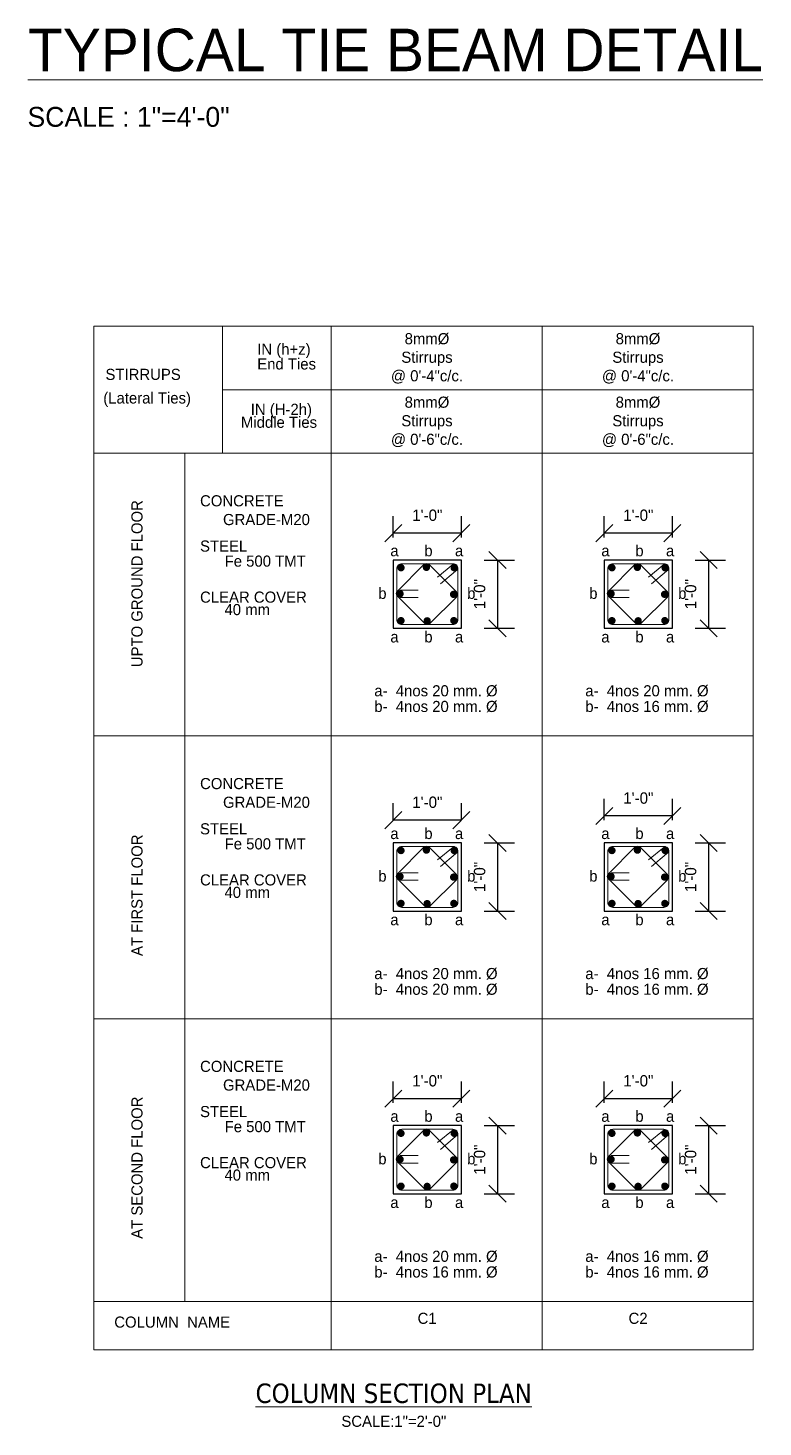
# Model space of a CAD drawing. Header units: inches. Extents: x 28835 to 36795, y -18828 to -9750.
# Drawn here: x 33344.8 to 33474.1, y -10991.1 to -10744.7 of the extents above; entities that cross this region are included whole.
import ezdxf

# ---------------------------------------------------------------- set-up
doc = ezdxf.new("R2010")
doc.units = ezdxf.units.IN
doc.header["$LTSCALE"] = 12
doc.header["$MEASUREMENT"] = 0
for name, color, linetype, lineweight in [('Boarder', 145, 'Continuous', 40), ('brain', 1, 'Continuous', 15), ('dim', 85, 'Continuous', 9), ('ring', 200, 'Continuous', 15), ('Text', 7, 'Continuous', 5), ('Wall', 1, 'Continuous', 30)]:
    doc.layers.add(name, color=color, linetype=linetype, lineweight=lineweight)
doc.styles.add('KBS', font='GOTHIC.TTF')
doc.styles.add('STYLUS', font='stylu.ttf')
doc.styles.add('TAHOMA', font='tahoma.ttf', dxfattribs={"height": 9})
doc.styles.add('Text', font='GOTHIC.TTF', dxfattribs={"height": 6})
doc.dimstyles.new('KBS', dxfattribs={"dimtxt": 3, "dimasz": 3, "dimexe": 3, "dimexo": 4, "dimgap": 2.09, "dimtad": 1, "dimdec": 0, "dimzin": 3, "dimdsep": 46, "dimlunit": 3, "dimtxsty": 'KBS', "dimblk": 'OBLIQUE', "dimcen": 5, "dimaunit": 1, "dimadec": 3, "dimazin": 1, "dimtfac": 1, "dimtdec": 0, "dimtix": 1, "dimtmove": 1, "dimatfit": 3, "dimfxl": 1, "dimtolj": 1, "dimtzin": 0, "dimarcsym": 0})

# ---------------------------------------------------------------- blocks, each defined once
blk = doc.blocks.new('_Oblique')
at = {"color": 0, "linetype": 'ByBlock', "lineweight": -2}
blk.add_line((-0.5, -0.5), (0.5, 0.5), dxfattribs=at)
blk = doc.blocks.new('*D320')
at = {"layer": 'Defpoints', "color": 0, "transparency": 16777216}
for p in [(33421.08, -10838.43), (33421.08, -10850.43), (33427.43, -10850.43)]:
    blk.add_point(p, dxfattribs=at)
at = {"layer": 'Wall', "color": 0, "lineweight": -2, "transparency": 16777216}
for p, q in [((33425.08, -10838.43), (33430.43, -10838.43)), ((33427.43, -10838.43), (33427.43, -10850.43)), ((33425.08, -10850.43), (33430.43, -10850.43))]:
    blk.add_line(p, q, dxfattribs=at)
at = {"layer": 'Wall', "color": 0, "lineweight": -2, "transparency": 16777216, "xscale": 3, "yscale": 3, "zscale": 3}
for p, rotation in [((33427.43, -10838.43), 90), ((33427.43, -10850.43), 270)]:
    blk.add_blockref('_Oblique', p, dxfattribs=dict(at, rotation=rotation))
at = {"layer": 'Wall', "color": 0, "transparency": 16777216, "insert": (33424.29, -10844.43), "char_height": 2, "attachment_point": 5, "rotation": 90, "style": 'KBS'}
blk.add_mtext('\\A1;1\'-0"', dxfattribs=at)
blk = doc.blocks.new('*D321')
at = {"layer": 'Defpoints', "color": 0, "transparency": 16777216}
for p in [(33409.08, -10833.69), (33409.08, -10838.43), (33421.08, -10838.43)]:
    blk.add_point(p, dxfattribs=at)
at = {"layer": 'Wall', "color": 0, "lineweight": -2, "transparency": 16777216}
for p, q in [((33409.08, -10834.43), (33409.08, -10830.69)), ((33421.08, -10834.43), (33421.08, -10830.69)), ((33421.08, -10833.69), (33409.08, -10833.69))]:
    blk.add_line(p, q, dxfattribs=at)
at = {"layer": 'Wall', "color": 0, "lineweight": -2, "transparency": 16777216, "xscale": 3, "yscale": 3, "zscale": 3, "rotation": 180}
blk.add_blockref('_Oblique', (33409.08, -10833.69), dxfattribs=at)
at = {"layer": 'Wall', "color": 0, "lineweight": -2, "transparency": 16777216, "xscale": 3, "yscale": 3, "zscale": 3}
blk.add_blockref('_Oblique', (33421.08, -10833.69), dxfattribs=at)
at = {"layer": 'Wall', "color": 0, "transparency": 16777216, "insert": (33415.08, -10830.55), "char_height": 2, "attachment_point": 5, "style": 'KBS'}
blk.add_mtext('\\A1;1\'-0"', dxfattribs=at)
blk = doc.blocks.new('*D357')
at = {"layer": 'Defpoints', "color": 0, "transparency": 16777216}
for p in [(33421.08, -10888.22), (33421.08, -10900.22), (33427.43, -10900.22)]:
    blk.add_point(p, dxfattribs=at)
at = {"layer": 'Wall', "color": 0, "lineweight": -2, "transparency": 16777216}
for p, q in [((33425.08, -10888.22), (33430.43, -10888.22)), ((33427.43, -10888.22), (33427.43, -10900.22)), ((33425.08, -10900.22), (33430.43, -10900.22))]:
    blk.add_line(p, q, dxfattribs=at)
at = {"layer": 'Wall', "color": 0, "lineweight": -2, "transparency": 16777216, "xscale": 3, "yscale": 3, "zscale": 3}
for p, rotation in [((33427.43, -10888.22), 90), ((33427.43, -10900.22), 270)]:
    blk.add_blockref('_Oblique', p, dxfattribs=dict(at, rotation=rotation))
at = {"layer": 'Wall', "color": 0, "transparency": 16777216, "insert": (33424.29, -10894.22), "char_height": 2, "attachment_point": 5, "rotation": 90, "style": 'KBS'}
blk.add_mtext('\\A1;1\'-0"', dxfattribs=at)
blk = doc.blocks.new('*D358')
at = {"layer": 'Defpoints', "color": 0, "transparency": 16777216}
for p in [(33409.08, -10884.22), (33409.08, -10888.22), (33421.08, -10888.22)]:
    blk.add_point(p, dxfattribs=at)
at = {"layer": 'Wall', "color": 0, "lineweight": -2, "transparency": 16777216}
for p, q in [((33409.08, -10884.22), (33409.08, -10881.22)), ((33421.08, -10884.22), (33421.08, -10881.22)), ((33421.08, -10884.22), (33409.08, -10884.22))]:
    blk.add_line(p, q, dxfattribs=at)
at = {"layer": 'Wall', "color": 0, "lineweight": -2, "transparency": 16777216, "xscale": 3, "yscale": 3, "zscale": 3, "rotation": 180}
blk.add_blockref('_Oblique', (33409.08, -10884.22), dxfattribs=at)
at = {"layer": 'Wall', "color": 0, "lineweight": -2, "transparency": 16777216, "xscale": 3, "yscale": 3, "zscale": 3}
blk.add_blockref('_Oblique', (33421.08, -10884.22), dxfattribs=at)
at = {"layer": 'Wall', "color": 0, "transparency": 16777216, "insert": (33415.08, -10881.08), "char_height": 2, "attachment_point": 5, "style": 'KBS'}
blk.add_mtext('\\A1;1\'-0"', dxfattribs=at)
blk = doc.blocks.new('*D359')
at = {"layer": 'Defpoints', "color": 0, "transparency": 16777216}
for p in [(33421.08, -10938), (33421.08, -10950), (33427.43, -10950)]:
    blk.add_point(p, dxfattribs=at)
at = {"layer": 'Wall', "color": 0, "lineweight": -2, "transparency": 16777216}
for p, q in [((33425.08, -10938), (33430.43, -10938)), ((33427.43, -10938), (33427.43, -10950)), ((33425.08, -10950), (33430.43, -10950))]:
    blk.add_line(p, q, dxfattribs=at)
at = {"layer": 'Wall', "color": 0, "lineweight": -2, "transparency": 16777216, "xscale": 3, "yscale": 3, "zscale": 3}
for p, rotation in [((33427.43, -10938), 90), ((33427.43, -10950), 270)]:
    blk.add_blockref('_Oblique', p, dxfattribs=dict(at, rotation=rotation))
at = {"layer": 'Wall', "color": 0, "transparency": 16777216, "insert": (33424.29, -10944), "char_height": 2, "attachment_point": 5, "rotation": 90, "style": 'KBS'}
blk.add_mtext('\\A1;1\'-0"', dxfattribs=at)
blk = doc.blocks.new('*D360')
at = {"layer": 'Defpoints', "color": 0, "transparency": 16777216}
for p in [(33409.08, -10933.26), (33409.08, -10938), (33421.08, -10938)]:
    blk.add_point(p, dxfattribs=at)
at = {"layer": 'Wall', "color": 0, "lineweight": -2, "transparency": 16777216}
for p, q in [((33409.08, -10934), (33409.08, -10930.26)), ((33421.08, -10934), (33421.08, -10930.26)), ((33421.08, -10933.26), (33409.08, -10933.26))]:
    blk.add_line(p, q, dxfattribs=at)
at = {"layer": 'Wall', "color": 0, "lineweight": -2, "transparency": 16777216, "xscale": 3, "yscale": 3, "zscale": 3, "rotation": 180}
blk.add_blockref('_Oblique', (33409.08, -10933.26), dxfattribs=at)
at = {"layer": 'Wall', "color": 0, "lineweight": -2, "transparency": 16777216, "xscale": 3, "yscale": 3, "zscale": 3}
blk.add_blockref('_Oblique', (33421.08, -10933.26), dxfattribs=at)
at = {"layer": 'Wall', "color": 0, "transparency": 16777216, "insert": (33415.08, -10930.12), "char_height": 2, "attachment_point": 5, "style": 'KBS'}
blk.add_mtext('\\A1;1\'-0"', dxfattribs=at)
blk = doc.blocks.new('*D488')
at = {"layer": 'Defpoints', "color": 0, "transparency": 16777216}
for p in [(33458.2, -10838.43), (33458.2, -10850.43), (33464.55, -10850.43)]:
    blk.add_point(p, dxfattribs=at)
at = {"layer": 'Wall', "color": 0, "lineweight": -2, "transparency": 16777216}
for p, q in [((33462.2, -10838.43), (33467.55, -10838.43)), ((33464.55, -10838.43), (33464.55, -10850.43)), ((33462.2, -10850.43), (33467.55, -10850.43))]:
    blk.add_line(p, q, dxfattribs=at)
at = {"layer": 'Wall', "color": 0, "lineweight": -2, "transparency": 16777216, "xscale": 3, "yscale": 3, "zscale": 3}
for p, rotation in [((33464.55, -10838.43), 90), ((33464.55, -10850.43), 270)]:
    blk.add_blockref('_Oblique', p, dxfattribs=dict(at, rotation=rotation))
at = {"layer": 'Wall', "color": 0, "transparency": 16777216, "insert": (33461.41, -10844.43), "char_height": 2, "attachment_point": 5, "rotation": 90, "style": 'KBS'}
blk.add_mtext('\\A1;1\'-0"', dxfattribs=at)
blk = doc.blocks.new('*D489')
at = {"layer": 'Defpoints', "color": 0, "transparency": 16777216}
for p in [(33446.2, -10833.69), (33446.2, -10838.43), (33458.2, -10838.43)]:
    blk.add_point(p, dxfattribs=at)
at = {"layer": 'Wall', "color": 0, "lineweight": -2, "transparency": 16777216}
for p, q in [((33446.2, -10834.43), (33446.2, -10830.69)), ((33458.2, -10834.43), (33458.2, -10830.69)), ((33458.2, -10833.69), (33446.2, -10833.69))]:
    blk.add_line(p, q, dxfattribs=at)
at = {"layer": 'Wall', "color": 0, "lineweight": -2, "transparency": 16777216, "xscale": 3, "yscale": 3, "zscale": 3, "rotation": 180}
blk.add_blockref('_Oblique', (33446.2, -10833.69), dxfattribs=at)
at = {"layer": 'Wall', "color": 0, "lineweight": -2, "transparency": 16777216, "xscale": 3, "yscale": 3, "zscale": 3}
blk.add_blockref('_Oblique', (33458.2, -10833.69), dxfattribs=at)
at = {"layer": 'Wall', "color": 0, "transparency": 16777216, "insert": (33452.2, -10830.55), "char_height": 2, "attachment_point": 5, "style": 'KBS'}
blk.add_mtext('\\A1;1\'-0"', dxfattribs=at)
blk = doc.blocks.new('*D490')
at = {"layer": 'Defpoints', "color": 0, "transparency": 16777216}
for p in [(33458.2, -10888.22), (33458.2, -10900.22), (33464.55, -10900.22)]:
    blk.add_point(p, dxfattribs=at)
at = {"layer": 'Wall', "color": 0, "lineweight": -2, "transparency": 16777216}
for p, q in [((33462.2, -10888.22), (33467.55, -10888.22)), ((33464.55, -10888.22), (33464.55, -10900.22)), ((33462.2, -10900.22), (33467.55, -10900.22))]:
    blk.add_line(p, q, dxfattribs=at)
at = {"layer": 'Wall', "color": 0, "lineweight": -2, "transparency": 16777216, "xscale": 3, "yscale": 3, "zscale": 3}
for p, rotation in [((33464.55, -10888.22), 90), ((33464.55, -10900.22), 270)]:
    blk.add_blockref('_Oblique', p, dxfattribs=dict(at, rotation=rotation))
at = {"layer": 'Wall', "color": 0, "transparency": 16777216, "insert": (33461.41, -10894.22), "char_height": 2, "attachment_point": 5, "rotation": 90, "style": 'KBS'}
blk.add_mtext('\\A1;1\'-0"', dxfattribs=at)
blk = doc.blocks.new('*D491')
at = {"layer": 'Defpoints', "color": 0, "transparency": 16777216}
for p in [(33446.2, -10883.48), (33446.2, -10888.22), (33458.2, -10888.22)]:
    blk.add_point(p, dxfattribs=at)
at = {"layer": 'Wall', "color": 0, "lineweight": -2, "transparency": 16777216}
for p, q in [((33446.2, -10884.22), (33446.2, -10880.48)), ((33458.2, -10884.22), (33458.2, -10880.48)), ((33458.2, -10883.48), (33446.2, -10883.48))]:
    blk.add_line(p, q, dxfattribs=at)
at = {"layer": 'Wall', "color": 0, "lineweight": -2, "transparency": 16777216, "xscale": 3, "yscale": 3, "zscale": 3, "rotation": 180}
blk.add_blockref('_Oblique', (33446.2, -10883.48), dxfattribs=at)
at = {"layer": 'Wall', "color": 0, "lineweight": -2, "transparency": 16777216, "xscale": 3, "yscale": 3, "zscale": 3}
blk.add_blockref('_Oblique', (33458.2, -10883.48), dxfattribs=at)
at = {"layer": 'Wall', "color": 0, "transparency": 16777216, "insert": (33452.2, -10880.34), "char_height": 2, "attachment_point": 5, "style": 'KBS'}
blk.add_mtext('\\A1;1\'-0"', dxfattribs=at)
blk = doc.blocks.new('*D446')
at = {"layer": 'Defpoints', "color": 0, "transparency": 16777216}
for p in [(33458.2, -10938), (33458.2, -10950), (33464.55, -10950)]:
    blk.add_point(p, dxfattribs=at)
at = {"layer": 'Wall', "color": 0, "lineweight": -2, "transparency": 16777216}
for p, q in [((33462.2, -10938), (33467.55, -10938)), ((33464.55, -10938), (33464.55, -10950)), ((33462.2, -10950), (33467.55, -10950))]:
    blk.add_line(p, q, dxfattribs=at)
at = {"layer": 'Wall', "color": 0, "lineweight": -2, "transparency": 16777216, "xscale": 3, "yscale": 3, "zscale": 3}
for p, rotation in [((33464.55, -10938), 90), ((33464.55, -10950), 270)]:
    blk.add_blockref('_Oblique', p, dxfattribs=dict(at, rotation=rotation))
at = {"layer": 'Wall', "color": 0, "transparency": 16777216, "insert": (33461.41, -10944), "char_height": 2, "attachment_point": 5, "rotation": 90, "style": 'KBS'}
blk.add_mtext('\\A1;1\'-0"', dxfattribs=at)
blk = doc.blocks.new('*D447')
at = {"layer": 'Defpoints', "color": 0, "transparency": 16777216}
for p in [(33446.2, -10933.26), (33446.2, -10938), (33458.2, -10938)]:
    blk.add_point(p, dxfattribs=at)
at = {"layer": 'Wall', "color": 0, "lineweight": -2, "transparency": 16777216}
for p, q in [((33446.2, -10934), (33446.2, -10930.26)), ((33458.2, -10934), (33458.2, -10930.26)), ((33458.2, -10933.26), (33446.2, -10933.26))]:
    blk.add_line(p, q, dxfattribs=at)
at = {"layer": 'Wall', "color": 0, "lineweight": -2, "transparency": 16777216, "xscale": 3, "yscale": 3, "zscale": 3, "rotation": 180}
blk.add_blockref('_Oblique', (33446.2, -10933.26), dxfattribs=at)
at = {"layer": 'Wall', "color": 0, "lineweight": -2, "transparency": 16777216, "xscale": 3, "yscale": 3, "zscale": 3}
blk.add_blockref('_Oblique', (33458.2, -10933.26), dxfattribs=at)
at = {"layer": 'Wall', "color": 0, "transparency": 16777216, "insert": (33452.2, -10930.12), "char_height": 2, "attachment_point": 5, "style": 'KBS'}
blk.add_mtext('\\A1;1\'-0"', dxfattribs=at)

msp = doc.modelspace()

# ---------------------------------------------------------------- linework, layer by layer
at = {"layer": 'brain', "const_width": 0.643}
for points in [[(33410.13, -10839.78, 1), (33410.77, -10839.78, 1)], [(33410.13, -10839.78, 1), (33410.77, -10839.78, 1)], [(33414.6, -10839.71, 1), (33415.24, -10839.71, 1)], [(33414.6, -10839.71, 1), (33415.24, -10839.71, 1)], [(33419.48, -10839.78, 1), (33420.12, -10839.78, 1)], [(33419.48, -10839.78, 1), (33420.12, -10839.78, 1)], [(33447.24, -10839.78, 1), (33447.88, -10839.78, 1)], [(33447.24, -10839.78, 1), (33447.88, -10839.78, 1)], [(33451.71, -10839.71, 1), (33452.36, -10839.71, 1)], [(33451.71, -10839.71, 1), (33452.36, -10839.71, 1)], [(33456.59, -10839.78, 1), (33457.23, -10839.78, 1)], [(33456.59, -10839.78, 1), (33457.23, -10839.78, 1)], [(33409.97, -10844.36, 1), (33410.61, -10844.36, 1)], [(33409.97, -10844.36, 1), (33410.61, -10844.36, 1)], [(33420.03, -10844.46, -1), (33419.38, -10844.46, -1)], [(33420.03, -10844.46, -1), (33419.38, -10844.46, -1)], [(33447.08, -10844.36, 1), (33447.73, -10844.36, 1)], [(33447.08, -10844.36, 1), (33447.73, -10844.36, 1)], [(33457.14, -10844.46, -1), (33456.5, -10844.46, -1)], [(33457.14, -10844.46, -1), (33456.5, -10844.46, -1)], [(33410.13, -10849.09, 1), (33410.77, -10849.09, 1)], [(33410.13, -10849.09, 1), (33410.77, -10849.09, 1)], [(33419.42, -10849.09, 1), (33420.07, -10849.09, 1)], [(33419.42, -10849.09, 1), (33420.07, -10849.09, 1)], [(33447.24, -10849.09, 1), (33447.88, -10849.09, 1)], [(33447.24, -10849.09, 1), (33447.88, -10849.09, 1)], [(33456.54, -10849.09, 1), (33457.18, -10849.09, 1)], [(33456.54, -10849.09, 1), (33457.18, -10849.09, 1)], [(33414.73, -10849.12, -1), (33415.37, -10849.12, -1)], [(33414.73, -10849.12, -1), (33415.37, -10849.12, -1)], [(33451.84, -10849.12, -1), (33452.49, -10849.12, -1)], [(33451.84, -10849.12, -1), (33452.49, -10849.12, -1)], [(33410.13, -10889.57, 1), (33410.77, -10889.57, 1)], [(33410.13, -10889.57, 1), (33410.77, -10889.57, 1)], [(33414.6, -10889.5, 1), (33415.24, -10889.5, 1)], [(33414.6, -10889.5, 1), (33415.24, -10889.5, 1)], [(33419.48, -10889.57, 1), (33420.12, -10889.57, 1)], [(33419.48, -10889.57, 1), (33420.12, -10889.57, 1)], [(33447.24, -10889.57, 1), (33447.88, -10889.57, 1)], [(33447.24, -10889.57, 1), (33447.88, -10889.57, 1)], [(33451.71, -10889.5, 1), (33452.36, -10889.5, 1)], [(33451.71, -10889.5, 1), (33452.36, -10889.5, 1)], [(33456.59, -10889.57, 1), (33457.23, -10889.57, 1)], [(33456.59, -10889.57, 1), (33457.23, -10889.57, 1)], [(33409.97, -10894.14, 1), (33410.61, -10894.14, 1)], [(33409.97, -10894.14, 1), (33410.61, -10894.14, 1)], [(33420.03, -10894.25, -1), (33419.38, -10894.25, -1)], [(33420.03, -10894.25, -1), (33419.38, -10894.25, -1)], [(33447.08, -10894.14, 1), (33447.73, -10894.14, 1)], [(33447.08, -10894.14, 1), (33447.73, -10894.14, 1)], [(33457.14, -10894.25, -1), (33456.5, -10894.25, -1)], [(33457.14, -10894.25, -1), (33456.5, -10894.25, -1)], [(33410.13, -10898.88, 1), (33410.77, -10898.88, 1)], [(33410.13, -10898.88, 1), (33410.77, -10898.88, 1)], [(33414.73, -10898.91, -1), (33415.37, -10898.91, -1)], [(33414.73, -10898.91, -1), (33415.37, -10898.91, -1)], [(33419.42, -10898.88, 1), (33420.07, -10898.88, 1)], [(33419.42, -10898.88, 1), (33420.07, -10898.88, 1)], [(33447.24, -10898.88, 1), (33447.88, -10898.88, 1)], [(33447.24, -10898.88, 1), (33447.88, -10898.88, 1)], [(33451.84, -10898.91, -1), (33452.49, -10898.91, -1)], [(33451.84, -10898.91, -1), (33452.49, -10898.91, -1)], [(33456.54, -10898.88, 1), (33457.18, -10898.88, 1)], [(33456.54, -10898.88, 1), (33457.18, -10898.88, 1)], [(33410.13, -10939.36, 1), (33410.77, -10939.36, 1)], [(33410.13, -10939.36, 1), (33410.77, -10939.36, 1)], [(33414.6, -10939.29, 1), (33415.24, -10939.29, 1)], [(33414.6, -10939.29, 1), (33415.24, -10939.29, 1)], [(33419.48, -10939.36, 1), (33420.12, -10939.36, 1)], [(33419.48, -10939.36, 1), (33420.12, -10939.36, 1)], [(33447.24, -10939.36, 1), (33447.88, -10939.36, 1)], [(33447.24, -10939.36, 1), (33447.88, -10939.36, 1)], [(33451.71, -10939.29, 1), (33452.36, -10939.29, 1)], [(33451.71, -10939.29, 1), (33452.36, -10939.29, 1)], [(33456.59, -10939.36, 1), (33457.23, -10939.36, 1)], [(33456.59, -10939.36, 1), (33457.23, -10939.36, 1)], [(33409.97, -10943.93, 1), (33410.61, -10943.93, 1)], [(33409.97, -10943.93, 1), (33410.61, -10943.93, 1)], [(33420.03, -10944.03, -1), (33419.38, -10944.03, -1)], [(33420.03, -10944.03, -1), (33419.38, -10944.03, -1)], [(33447.08, -10943.93, 1), (33447.73, -10943.93, 1)], [(33447.08, -10943.93, 1), (33447.73, -10943.93, 1)], [(33457.14, -10944.03, -1), (33456.5, -10944.03, -1)], [(33457.14, -10944.03, -1), (33456.5, -10944.03, -1)], [(33410.13, -10948.66, 1), (33410.77, -10948.66, 1)], [(33410.13, -10948.66, 1), (33410.77, -10948.66, 1)], [(33414.73, -10948.7, -1), (33415.37, -10948.7, -1)], [(33414.73, -10948.7, -1), (33415.37, -10948.7, -1)], [(33419.42, -10948.66, 1), (33420.07, -10948.66, 1)], [(33419.42, -10948.66, 1), (33420.07, -10948.66, 1)], [(33447.24, -10948.66, 1), (33447.88, -10948.66, 1)], [(33447.24, -10948.66, 1), (33447.88, -10948.66, 1)], [(33451.84, -10948.7, -1), (33452.49, -10948.7, -1)], [(33451.84, -10948.7, -1), (33452.49, -10948.7, -1)], [(33456.54, -10948.66, 1), (33457.18, -10948.66, 1)], [(33456.54, -10948.66, 1), (33457.18, -10948.66, 1)]]:
    msp.add_lwpolyline(points, format="xyb", close=True, dxfattribs=at)
at = {"layer": 'brain'}
for centre in [(33419.79, -10839.78), (33419.79, -10839.78), (33456.91, -10839.78), (33456.91, -10839.78), (33419.79, -10889.57), (33419.79, -10889.57), (33456.91, -10889.57), (33456.91, -10889.57), (33419.79, -10939.36), (33419.79, -10939.36), (33456.91, -10939.36), (33456.91, -10939.36)]:
    msp.add_arc(centre, 0.644, 294.4932, 107.3495, dxfattribs=at)
at = {"layer": 'dim', "lineweight": 18}
for p, q in [((33356.39, -10797.26), (33356.39, -10819.62)), ((33356.39, -10797.26), (33435.29, -10797.26)), ((33356.39, -10797.26), (33356.39, -10819.62)), ((33356.39, -10797.26), (33435.29, -10797.26)), ((33393.51, -10797.26), (33435.29, -10797.26)), ((33393.51, -10797.26), (33472.41, -10797.26)), ((33398.18, -10797.26), (33398.18, -10819.62)), ((33398.18, -10797.26), (33398.18, -10819.62)), ((33430.62, -10797.26), (33435.29, -10797.26)), ((33430.62, -10797.26), (33435.29, -10797.26)), ((33430.62, -10797.26), (33435.29, -10797.26)), ((33430.62, -10797.26), (33435.29, -10797.26)), ((33435.29, -10797.26), (33435.29, -10819.62)), ((33435.29, -10797.26), (33435.29, -10819.62)), ((33472.41, -10797.26), (33472.41, -10819.62)), ((33379.03, -10808.44), (33435.29, -10808.44)), ((33416.15, -10808.44), (33435.29, -10808.44)), ((33416.15, -10808.44), (33472.41, -10808.44)), ((33356.39, -10819.62), (33356.39, -10968.98)), ((33356.39, -10819.62), (33356.39, -10977.51)), ((33356.39, -10819.62), (33472.41, -10819.62)), ((33372.44, -10819.62), (33372.44, -10819.62)), ((33372.44, -10819.62), (33372.44, -10968.98)), ((33398.18, -10819.62), (33398.18, -10968.98)), ((33398.18, -10819.62), (33398.18, -10968.98)), ((33435.29, -10819.62), (33435.29, -10968.98)), ((33472.41, -10819.62), (33472.41, -10977.51)), ((33356.39, -10869.4), (33472.41, -10869.4)), ((33356.39, -10919.19), (33472.41, -10919.19)), ((33356.39, -10968.98), (33472.41, -10968.98)), ((33398.18, -10968.98), (33398.18, -10977.51)), ((33430.62, -10968.98), (33435.29, -10968.98)), ((33435.29, -10968.98), (33435.29, -10977.51)), ((33356.39, -10977.51), (33435.29, -10977.51)), ((33393.51, -10977.51), (33472.41, -10977.51))]:
    msp.add_line(p, q, dxfattribs=at)
at = {"layer": 'dim', "lineweight": 18, "ltscale": 48}
for p, q in [((33379.03, -10819.62), (33379.03, -10797.26)), ((33379.03, -10797.26), (33379.03, -10819.62)), ((33379.03, -10819.62), (33379.03, -10797.26))]:
    msp.add_line(p, q, dxfattribs=at)
at = {"layer": 'ring', "ltscale": 48}
for p, q in [((33409.82, -10843.88), (33414.49, -10839.21)), ((33409.82, -10843.88), (33414.49, -10839.21)), ((33415.4, -10839.21), (33420.22, -10844.03)), ((33415.4, -10839.21), (33420.22, -10844.03)), ((33446.94, -10843.88), (33451.6, -10839.21)), ((33446.94, -10843.88), (33451.6, -10839.21)), ((33452.51, -10839.21), (33457.33, -10844.03)), ((33452.51, -10839.21), (33457.33, -10844.03)), ((33414.64, -10849.6), (33409.82, -10844.79)), ((33414.64, -10849.6), (33409.82, -10844.79)), ((33410.29, -10843.71), (33413.46, -10843.71)), ((33410.29, -10843.71), (33413.46, -10843.71)), ((33410.29, -10845.02), (33413.46, -10845.02)), ((33410.29, -10845.02), (33413.46, -10845.02)), ((33420.22, -10844.94), (33415.55, -10849.6)), ((33420.22, -10844.94), (33415.55, -10849.6)), ((33451.75, -10849.6), (33446.94, -10844.79)), ((33451.75, -10849.6), (33446.94, -10844.79)), ((33447.4, -10843.71), (33450.58, -10843.71)), ((33447.4, -10843.71), (33450.58, -10843.71)), ((33447.4, -10845.02), (33450.58, -10845.02)), ((33447.4, -10845.02), (33450.58, -10845.02)), ((33457.33, -10844.94), (33452.66, -10849.6)), ((33457.33, -10844.94), (33452.66, -10849.6)), ((33409.82, -10893.66), (33414.49, -10888.99)), ((33409.82, -10893.66), (33414.49, -10888.99)), ((33415.4, -10888.99), (33420.22, -10893.81)), ((33415.4, -10888.99), (33420.22, -10893.81)), ((33446.94, -10893.66), (33451.6, -10888.99)), ((33446.94, -10893.66), (33451.6, -10888.99)), ((33452.51, -10888.99), (33457.33, -10893.81)), ((33452.51, -10888.99), (33457.33, -10893.81)), ((33414.64, -10899.39), (33409.82, -10894.57)), ((33414.64, -10899.39), (33409.82, -10894.57)), ((33410.29, -10893.49), (33413.46, -10893.49)), ((33410.29, -10893.49), (33413.46, -10893.49)), ((33410.29, -10894.8), (33413.46, -10894.8)), ((33410.29, -10894.8), (33413.46, -10894.8)), ((33420.22, -10894.72), (33415.55, -10899.39)), ((33420.22, -10894.72), (33415.55, -10899.39)), ((33451.75, -10899.39), (33446.94, -10894.57)), ((33451.75, -10899.39), (33446.94, -10894.57)), ((33447.4, -10893.49), (33450.58, -10893.49)), ((33447.4, -10893.49), (33450.58, -10893.49)), ((33447.4, -10894.8), (33450.58, -10894.8)), ((33447.4, -10894.8), (33450.58, -10894.8)), ((33457.33, -10894.72), (33452.66, -10899.39)), ((33457.33, -10894.72), (33452.66, -10899.39)), ((33409.82, -10943.45), (33414.49, -10938.78)), ((33409.82, -10943.45), (33414.49, -10938.78)), ((33415.4, -10938.78), (33420.22, -10943.6)), ((33415.4, -10938.78), (33420.22, -10943.6)), ((33446.94, -10943.45), (33451.6, -10938.78)), ((33446.94, -10943.45), (33451.6, -10938.78)), ((33452.51, -10938.78), (33457.33, -10943.6)), ((33452.51, -10938.78), (33457.33, -10943.6)), ((33414.64, -10949.18), (33409.82, -10944.36)), ((33414.64, -10949.18), (33409.82, -10944.36)), ((33410.29, -10943.28), (33413.46, -10943.28)), ((33410.29, -10943.28), (33413.46, -10943.28)), ((33420.22, -10944.51), (33415.55, -10949.18)), ((33420.22, -10944.51), (33415.55, -10949.18)), ((33451.75, -10949.18), (33446.94, -10944.36)), ((33451.75, -10949.18), (33446.94, -10944.36)), ((33447.4, -10943.28), (33450.58, -10943.28)), ((33447.4, -10943.28), (33450.58, -10943.28)), ((33457.33, -10944.51), (33452.66, -10949.18)), ((33457.33, -10944.51), (33452.66, -10949.18)), ((33410.29, -10944.59), (33413.46, -10944.59)), ((33410.29, -10944.59), (33413.46, -10944.59)), ((33447.4, -10944.59), (33450.58, -10944.59)), ((33447.4, -10944.59), (33450.58, -10944.59))]:
    msp.add_line(p, q, dxfattribs=at)
at = {"layer": 'ring'}
for p, q in [((33419.6, -10839.17), (33416.89, -10841.42)), ((33419.6, -10839.17), (33416.89, -10841.42)), ((33420.06, -10840.37), (33417.39, -10842.61)), ((33420.06, -10840.37), (33417.39, -10842.61)), ((33456.72, -10839.17), (33454.01, -10841.42)), ((33456.72, -10839.17), (33454.01, -10841.42)), ((33457.18, -10840.37), (33454.51, -10842.61)), ((33457.18, -10840.37), (33454.51, -10842.61)), ((33419.6, -10888.96), (33416.89, -10891.21)), ((33419.6, -10888.96), (33416.89, -10891.21)), ((33420.06, -10890.16), (33417.39, -10892.39)), ((33420.06, -10890.16), (33417.39, -10892.39)), ((33456.72, -10888.96), (33454.01, -10891.21)), ((33456.72, -10888.96), (33454.01, -10891.21)), ((33457.18, -10890.16), (33454.51, -10892.39)), ((33457.18, -10890.16), (33454.51, -10892.39)), ((33419.6, -10938.74), (33416.89, -10941)), ((33419.6, -10938.74), (33416.89, -10941)), ((33456.72, -10938.74), (33454.01, -10941)), ((33456.72, -10938.74), (33454.01, -10941)), ((33420.06, -10939.94), (33417.39, -10942.18)), ((33420.06, -10939.94), (33417.39, -10942.18)), ((33457.18, -10939.94), (33454.51, -10942.18)), ((33457.18, -10939.94), (33454.51, -10942.18))]:
    msp.add_line(p, q, dxfattribs=at)
for points in [[(33419.97, -10839.16, 0.11768), (33419.58, -10839.07), (33410.58, -10839.07, 0.414214), (33409.73, -10839.93), (33409.73, -10848.93, 0.414214), (33410.58, -10849.79), (33419.58, -10849.79, 0.414214), (33420.44, -10848.93), (33420.44, -10839.93, 0.022406), (33420.44, -10839.83, 0.022406)], [(33419.97, -10839.16, 0.11768), (33419.58, -10839.07), (33410.58, -10839.07, 0.414214), (33409.73, -10839.93), (33409.73, -10848.93, 0.414214), (33410.58, -10849.79), (33419.58, -10849.79, 0.414214), (33420.44, -10848.93), (33420.44, -10839.93, 0.022406), (33420.44, -10839.83, 0.022406)], [(33457.09, -10839.16, 0.11768), (33456.7, -10839.07), (33447.7, -10839.07, 0.414214), (33446.84, -10839.93), (33446.84, -10848.93, 0.414214), (33447.7, -10849.79), (33456.7, -10849.79, 0.414214), (33457.56, -10848.93), (33457.56, -10839.93, 0.022406), (33457.55, -10839.83, 0.022406)], [(33457.09, -10839.16, 0.11768), (33456.7, -10839.07), (33447.7, -10839.07, 0.414214), (33446.84, -10839.93), (33446.84, -10848.93, 0.414214), (33447.7, -10849.79), (33456.7, -10849.79, 0.414214), (33457.56, -10848.93), (33457.56, -10839.93, 0.022406), (33457.55, -10839.83, 0.022406)], [(33419.97, -10888.95, 0.11768), (33419.58, -10888.86), (33410.58, -10888.86, 0.414214), (33409.73, -10889.72), (33409.73, -10898.72, 0.414214), (33410.58, -10899.57), (33419.58, -10899.57, 0.414214), (33420.44, -10898.72), (33420.44, -10889.72, 0.022406), (33420.44, -10889.62, 0.022406)], [(33419.97, -10888.95, 0.11768), (33419.58, -10888.86), (33410.58, -10888.86, 0.414214), (33409.73, -10889.72), (33409.73, -10898.72, 0.414214), (33410.58, -10899.57), (33419.58, -10899.57, 0.414214), (33420.44, -10898.72), (33420.44, -10889.72, 0.022406), (33420.44, -10889.62, 0.022406)], [(33457.09, -10888.95, 0.11768), (33456.7, -10888.86), (33447.7, -10888.86, 0.414214), (33446.84, -10889.72), (33446.84, -10898.72, 0.414214), (33447.7, -10899.57), (33456.7, -10899.57, 0.414214), (33457.56, -10898.72), (33457.56, -10889.72, 0.022406), (33457.55, -10889.62, 0.022406)], [(33457.09, -10888.95, 0.11768), (33456.7, -10888.86), (33447.7, -10888.86, 0.414214), (33446.84, -10889.72), (33446.84, -10898.72, 0.414214), (33447.7, -10899.57), (33456.7, -10899.57, 0.414214), (33457.56, -10898.72), (33457.56, -10889.72, 0.022406), (33457.55, -10889.62, 0.022406)], [(33419.97, -10938.74, 0.11768), (33419.58, -10938.65), (33410.58, -10938.65, 0.414214), (33409.73, -10939.5), (33409.73, -10948.5, 0.414214), (33410.58, -10949.36), (33419.58, -10949.36, 0.414214), (33420.44, -10948.5), (33420.44, -10939.5, 0.022406), (33420.44, -10939.4, 0.022406)], [(33419.97, -10938.74, 0.11768), (33419.58, -10938.65), (33410.58, -10938.65, 0.414214), (33409.73, -10939.5), (33409.73, -10948.5, 0.414214), (33410.58, -10949.36), (33419.58, -10949.36, 0.414214), (33420.44, -10948.5), (33420.44, -10939.5, 0.022406), (33420.44, -10939.4, 0.022406)], [(33457.09, -10938.74, 0.11768), (33456.7, -10938.65), (33447.7, -10938.65, 0.414214), (33446.84, -10939.5), (33446.84, -10948.5, 0.414214), (33447.7, -10949.36), (33456.7, -10949.36, 0.414214), (33457.56, -10948.5), (33457.56, -10939.5, 0.022406), (33457.55, -10939.4, 0.022406)], [(33457.09, -10938.74, 0.11768), (33456.7, -10938.65), (33447.7, -10938.65, 0.414214), (33446.84, -10939.5), (33446.84, -10948.5, 0.414214), (33447.7, -10949.36), (33456.7, -10949.36, 0.414214), (33457.56, -10948.5), (33457.56, -10939.5, 0.022406), (33457.55, -10939.4, 0.022406)]]:
    msp.add_lwpolyline(points, format="xyb", dxfattribs=at)
at = {"layer": 'ring', "ltscale": 48}
for centre, start, end in [((33414.94, -10839.66), 45, 135), ((33414.94, -10839.66), 45, 135), ((33452.06, -10839.66), 45, 135), ((33452.06, -10839.66), 45, 135), ((33410.27, -10844.33), 135, 225), ((33410.27, -10844.33), 135, 225), ((33419.76, -10844.48), 315, 45), ((33419.76, -10844.48), 315, 45), ((33447.39, -10844.33), 135, 225), ((33447.39, -10844.33), 135, 225), ((33456.88, -10844.48), 315, 45), ((33456.88, -10844.48), 315, 45), ((33415.11, -10849.13), 225, 315), ((33415.11, -10849.13), 225, 315), ((33452.23, -10849.13), 225, 315), ((33452.23, -10849.13), 225, 315), ((33414.94, -10889.45), 45, 135), ((33414.94, -10889.45), 45, 135), ((33452.06, -10889.45), 45, 135), ((33452.06, -10889.45), 45, 135), ((33410.27, -10894.12), 135, 225), ((33410.27, -10894.12), 135, 225), ((33419.76, -10894.27), 315, 45), ((33419.76, -10894.27), 315, 45), ((33447.39, -10894.12), 135, 225), ((33447.39, -10894.12), 135, 225), ((33456.88, -10894.27), 315, 45), ((33456.88, -10894.27), 315, 45), ((33415.11, -10898.92), 225, 315), ((33415.11, -10898.92), 225, 315), ((33452.23, -10898.92), 225, 315), ((33452.23, -10898.92), 225, 315), ((33414.94, -10939.24), 45, 135), ((33414.94, -10939.24), 45, 135), ((33452.06, -10939.24), 45, 135), ((33452.06, -10939.24), 45, 135), ((33410.27, -10943.9), 135, 225), ((33410.27, -10943.9), 135, 225), ((33419.76, -10944.05), 315, 45), ((33419.76, -10944.05), 315, 45), ((33447.39, -10943.9), 135, 225), ((33447.39, -10943.9), 135, 225), ((33456.88, -10944.05), 315, 45), ((33456.88, -10944.05), 315, 45), ((33415.11, -10948.71), 225, 315), ((33415.11, -10948.71), 225, 315), ((33452.23, -10948.71), 225, 315), ((33452.23, -10948.71), 225, 315)]:
    msp.add_arc(centre, 0.643, start, end, dxfattribs=at)
at = {"layer": 'Wall', "ltscale": 10}
for points in [[(33409.08, -10850.43), (33421.08, -10850.43), (33421.08, -10838.43), (33409.08, -10838.43)], [(33409.08, -10850.43), (33421.08, -10850.43), (33421.08, -10838.43), (33409.08, -10838.43)], [(33446.2, -10850.43), (33458.2, -10850.43), (33458.2, -10838.43), (33446.2, -10838.43)], [(33446.2, -10850.43), (33458.2, -10850.43), (33458.2, -10838.43), (33446.2, -10838.43)], [(33409.08, -10900.22), (33421.08, -10900.22), (33421.08, -10888.22), (33409.08, -10888.22)], [(33409.08, -10900.22), (33421.08, -10900.22), (33421.08, -10888.22), (33409.08, -10888.22)], [(33446.2, -10900.22), (33458.2, -10900.22), (33458.2, -10888.22), (33446.2, -10888.22)], [(33446.2, -10900.22), (33458.2, -10900.22), (33458.2, -10888.22), (33446.2, -10888.22)], [(33409.08, -10950), (33421.08, -10950), (33421.08, -10938), (33409.08, -10938)], [(33409.08, -10950), (33421.08, -10950), (33421.08, -10938), (33409.08, -10938)], [(33446.2, -10950), (33458.2, -10950), (33458.2, -10938), (33446.2, -10938)], [(33446.2, -10950), (33458.2, -10950), (33458.2, -10938), (33446.2, -10938)]]:
    msp.add_lwpolyline(points, close=True, dxfattribs=at)

# ---------------------------------------------------------------- texts
at = {"layer": 'Boarder', "color": 7, "ltscale": 10, "insert": (33360.01, -10971.62), "char_height": 1.9592, "width": 33.8889, "attachment_point": 1, "style": 'STYLUS'}
msp.add_mtext('COLUMN  NAME', dxfattribs=at)
at = {"layer": 'Boarder', "color": 7, "ltscale": 10, "char_height": 1.959, "attachment_point": 1, "style": 'STYLUS'}
for s, insert in [('C1', (33413.37, -10970.95)), ('C2', (33450.48, -10970.95))]:
    msp.add_mtext(s, dxfattribs=dict(at, insert=insert))
at = {"layer": 'Text', "ltscale": 10, "style": 'STYLUS'}
for s, p in [('UPTO GROUND FLOOR', (33364.98, -10857.28)), ('AT FIRST FLOOR', (33364.98, -10908.14)), ('AT SECOND FLOOR', (33364.98, -10957.93))]:
    msp.add_text(s, height=1.9592, rotation=90, dxfattribs=at).set_placement(p)
at = {"layer": 'Text', "style": 'TAHOMA'}
msp.add_text('%%UCOLUMN SECTION PLAN', height=3.4286, dxfattribs=at).set_placement((33384.86, -10986.84))
at = {"layer": 'Text', "ltscale": 50, "style": 'Text'}
msp.add_text('SCALE:1"=2\'-0"', height=1.9592, dxfattribs=at).set_placement((33399.96, -10991.04))
at = {"layer": 'Text', "ltscale": 0.6, "insert": (33344.83, -10744.85), "char_height": 7.5, "width": 387.125, "attachment_point": 1, "style": 'KBS'}
msp.add_mtext('{\\LTYPICAL TIE BEAM DETAIL}', dxfattribs=at)
at = {"layer": 'Text', "ltscale": 0.3, "insert": (33344.74, -10758.64), "char_height": 3.5, "width": 64.8353, "attachment_point": 1, "style": 'KBS'}
msp.add_mtext('SCALE : 1"=4\'-0"', dxfattribs=at)
at = {"layer": 'Text', "ltscale": 10, "style": 'STYLUS'}
for s, insert, char_height, attachment_point in [('8mm%%C \\PStirrups \\P@ 0\'-4"c/c.', (33415.02, -10802.91), 1.9592, 5), ('8mm%%C \\PStirrups \\P@ 0\'-4"c/c.', (33415.02, -10802.91), 1.9592, 5), ('8mm%%C \\PStirrups \\P@ 0\'-4"c/c.', (33452.14, -10802.91), 1.9592, 5), ('IN (h+z)', (33385.16, -10800.31), 1.959, 1), ('IN (h+z)', (33385.16, -10800.31), 1.959, 1), ('End Ties', (33385.16, -10802.91), 1.959, 1), ('End Ties', (33385.16, -10802.91), 1.959, 1), ('STIRRUPS', (33358.46, -10804.75), 1.959, 1), ('STIRRUPS', (33358.46, -10804.75), 1.959, 1), ('(Lateral Ties)', (33358.07, -10808.9), 1.9592, 1), ('(Lateral Ties)', (33358.07, -10808.9), 1.9592, 1), ('IN (H-2h)', (33384.02, -10810.9), 1.959, 1), ('IN (H-2h)', (33384.02, -10810.9), 1.959, 1), ('8mm%%C \\PStirrups \\P@ 0\'-6"c/c.', (33415.02, -10814.09), 1.9592, 5), ('8mm%%C \\PStirrups \\P@ 0\'-6"c/c.', (33415.02, -10814.09), 1.9592, 5), ('8mm%%C \\PStirrups \\P@ 0\'-6"c/c.', (33452.14, -10814.09), 1.9592, 5), ('Middle Ties', (33382.29, -10813.18), 1.9592, 1), ('Middle Ties', (33382.29, -10813.18), 1.9592, 1), ('CONCRETE ', (33375.1, -10827.01), 1.959, 1), ('CONCRETE ', (33375.1, -10827.01), 1.959, 1), ('GRADE-M20\\P ', (33379.14, -10830.31), 1.959, 1), ('GRADE-M20\\P ', (33379.14, -10830.31), 1.959, 1), ('STEEL', (33375.1, -10834.98), 1.959, 1), ('STEEL', (33375.1, -10834.98), 1.959, 1), ('b ', (33414.55, -10835.8), 1.959, 1), ('b ', (33451.67, -10835.8), 1.959, 1), ('Fe 500 TMT', (33379.43, -10837.63), 1.959, 1), ('Fe 500 TMT', (33379.43, -10837.63), 1.959, 1), ('a ', (33408.58, -10835.8), 1.959, 1), ('a ', (33419.95, -10835.8), 1.959, 1), ('a ', (33445.69, -10835.8), 1.959, 1), ('a ', (33457.07, -10835.8), 1.959, 1), ('b ', (33406.45, -10843.3), 1.959, 1), ('b ', (33422.09, -10843.3), 1.959, 1), ('b ', (33443.56, -10843.3), 1.959, 1), ('b ', (33459.21, -10843.3), 1.959, 1), ('CLEAR COVER', (33375.1, -10843.97), 1.9592, 1), ('CLEAR COVER', (33375.1, -10843.97), 1.9592, 1), ('40 mm', (33379.4, -10846.16), 1.959, 1), ('40 mm', (33379.4, -10846.16), 1.959, 1), ('b', (33414.55, -10850.97), 1.96, 1), ('b', (33451.67, -10850.97), 1.96, 1), ('a ', (33408.58, -10850.97), 1.959, 1), ('a ', (33419.95, -10850.97), 1.959, 1), ('a ', (33445.69, -10850.97), 1.959, 1), ('a ', (33457.07, -10850.97), 1.959, 1), ('a-  4nos 20 mm. %%C ', (33405.75, -10860.46), 1.9592, 1), ('a-  4nos 20 mm. %%C ', (33442.87, -10860.46), 1.9592, 1), ('b-  4nos 20 mm. %%C ', (33405.75, -10863.22), 1.9592, 1), ('b-  4nos 16 mm. %%C ', (33442.87, -10863.22), 1.9592, 1), ('CONCRETE ', (33375.1, -10876.8), 1.959, 1), ('CONCRETE ', (33375.1, -10876.8), 1.959, 1), ('GRADE-M20\\P ', (33379.14, -10880.09), 1.959, 1), ('GRADE-M20\\P ', (33379.14, -10880.09), 1.959, 1), ('STEEL', (33375.1, -10884.76), 1.959, 1), ('STEEL', (33375.1, -10884.76), 1.959, 1), ('Fe 500 TMT', (33379.43, -10887.41), 1.959, 1), ('Fe 500 TMT', (33379.43, -10887.41), 1.959, 1), ('a ', (33408.58, -10885.59), 1.959, 1), ('b ', (33414.55, -10885.59), 1.959, 1), ('a ', (33419.95, -10885.59), 1.959, 1), ('a ', (33445.69, -10885.59), 1.959, 1), ('b ', (33451.67, -10885.59), 1.959, 1), ('a ', (33457.07, -10885.59), 1.959, 1), ('CLEAR COVER', (33375.1, -10893.76), 1.9592, 1), ('CLEAR COVER', (33375.1, -10893.76), 1.9592, 1), ('b ', (33406.45, -10893.08), 1.959, 1), ('b ', (33422.09, -10893.08), 1.959, 1), ('b ', (33443.56, -10893.08), 1.959, 1), ('b ', (33459.21, -10893.08), 1.959, 1), ('40 mm', (33379.4, -10895.95), 1.959, 1), ('40 mm', (33379.4, -10895.95), 1.959, 1), ('a ', (33408.58, -10900.76), 1.959, 1), ('b', (33414.55, -10900.76), 1.96, 1), ('a ', (33419.95, -10900.76), 1.959, 1), ('a ', (33445.69, -10900.76), 1.959, 1), ('b', (33451.67, -10900.76), 1.96, 1), ('a ', (33457.07, -10900.76), 1.959, 1), ('a-  4nos 20 mm. %%C ', (33405.75, -10910.25), 1.9592, 1), ('a-  4nos 16 mm. %%C ', (33442.87, -10910.25), 1.9592, 1), ('b-  4nos 20 mm. %%C ', (33405.75, -10913.01), 1.9592, 1), ('b-  4nos 16 mm. %%C ', (33442.87, -10913.01), 1.9592, 1), ('CONCRETE ', (33375.1, -10926.59), 1.959, 1), ('CONCRETE ', (33375.1, -10926.59), 1.959, 1), ('GRADE-M20\\P ', (33379.14, -10929.88), 1.959, 1), ('GRADE-M20\\P ', (33379.14, -10929.88), 1.959, 1), ('STEEL', (33375.1, -10934.55), 1.959, 1), ('STEEL', (33375.1, -10934.55), 1.959, 1), ('a ', (33408.58, -10935.37), 1.959, 1), ('b ', (33414.55, -10935.37), 1.959, 1), ('a ', (33419.95, -10935.37), 1.959, 1), ('a ', (33445.69, -10935.37), 1.959, 1), ('b ', (33451.67, -10935.37), 1.959, 1), ('a ', (33457.07, -10935.37), 1.959, 1), ('Fe 500 TMT', (33379.43, -10937.2), 1.959, 1), ('Fe 500 TMT', (33379.43, -10937.2), 1.959, 1), ('CLEAR COVER', (33375.1, -10943.54), 1.9592, 1), ('CLEAR COVER', (33375.1, -10943.54), 1.9592, 1), ('b ', (33406.45, -10942.87), 1.959, 1), ('b ', (33422.09, -10942.87), 1.959, 1), ('b ', (33443.56, -10942.87), 1.959, 1), ('b ', (33459.21, -10942.87), 1.959, 1), ('40 mm', (33379.4, -10945.73), 1.959, 1), ('40 mm', (33379.4, -10945.73), 1.959, 1), ('a ', (33408.58, -10950.55), 1.959, 1), ('b', (33414.55, -10950.55), 1.96, 1), ('a ', (33419.95, -10950.55), 1.959, 1), ('a ', (33445.69, -10950.55), 1.959, 1), ('b', (33451.67, -10950.55), 1.96, 1), ('a ', (33457.07, -10950.55), 1.959, 1), ('a-  4nos 20 mm. %%C ', (33405.75, -10960.03), 1.9592, 1), ('a-  4nos 16 mm. %%C ', (33442.87, -10960.03), 1.9592, 1), ('b-  4nos 16 mm. %%C ', (33405.75, -10962.79), 1.9592, 1), ('b-  4nos 16 mm. %%C ', (33442.87, -10962.79), 1.9592, 1)]:
    msp.add_mtext(s, dxfattribs=dict(at, insert=insert, char_height=char_height, attachment_point=attachment_point))

# ---------------------------------------------------------------- dimensions: what is measured, and where the dimension line sits
at = {"layer": 'Wall'}
for base, p1, p2, picture, middle in [((33409.08, -10833.69), (33421.08, -10838.43), (33409.08, -10838.43), '*D321', (33415.08, -10830.55)), ((33446.2, -10833.69), (33458.2, -10838.43), (33446.2, -10838.43), '*D489', (33452.2, -10830.55)), ((33409.08, -10884.22), (33421.08, -10888.22), (33409.08, -10888.22), '*D358', (33415.08, -10881.08)), ((33446.2, -10883.48), (33458.2, -10888.22), (33446.2, -10888.22), '*D491', (33452.2, -10880.34)), ((33409.08, -10933.26), (33421.08, -10938), (33409.08, -10938), '*D360', (33415.08, -10930.12)), ((33446.2, -10933.26), (33458.2, -10938), (33446.2, -10938), '*D447', (33452.2, -10930.12))]:
    dim = msp.add_linear_dim(base=base, p1=p1, p2=p2, dimstyle='KBS', override={"dimtxt": 2}, dxfattribs=at)
    dim.commit()
    dim.dimension.update_dxf_attribs({"geometry": picture, "text_midpoint": middle})
for base, p1, p2, picture, middle in [((33427.43, -10850.43), (33421.08, -10838.43), (33421.08, -10850.43), '*D320', (33424.29, -10844.43)), ((33464.55, -10850.43), (33458.2, -10838.43), (33458.2, -10850.43), '*D488', (33461.41, -10844.43)), ((33427.43, -10900.22), (33421.08, -10888.22), (33421.08, -10900.22), '*D357', (33424.29, -10894.22)), ((33464.55, -10900.22), (33458.2, -10888.22), (33458.2, -10900.22), '*D490', (33461.41, -10894.22)), ((33427.43, -10950), (33421.08, -10938), (33421.08, -10950), '*D359', (33424.29, -10944)), ((33464.55, -10950), (33458.2, -10938), (33458.2, -10950), '*D446', (33461.41, -10944))]:
    dim = msp.add_linear_dim(base=base, p1=p1, p2=p2, angle=90, dimstyle='KBS', override={"dimtxt": 2}, dxfattribs=at)
    dim.commit()
    dim.dimension.update_dxf_attribs({"geometry": picture, "text_midpoint": middle})

doc.saveas('drawing.dxf')
